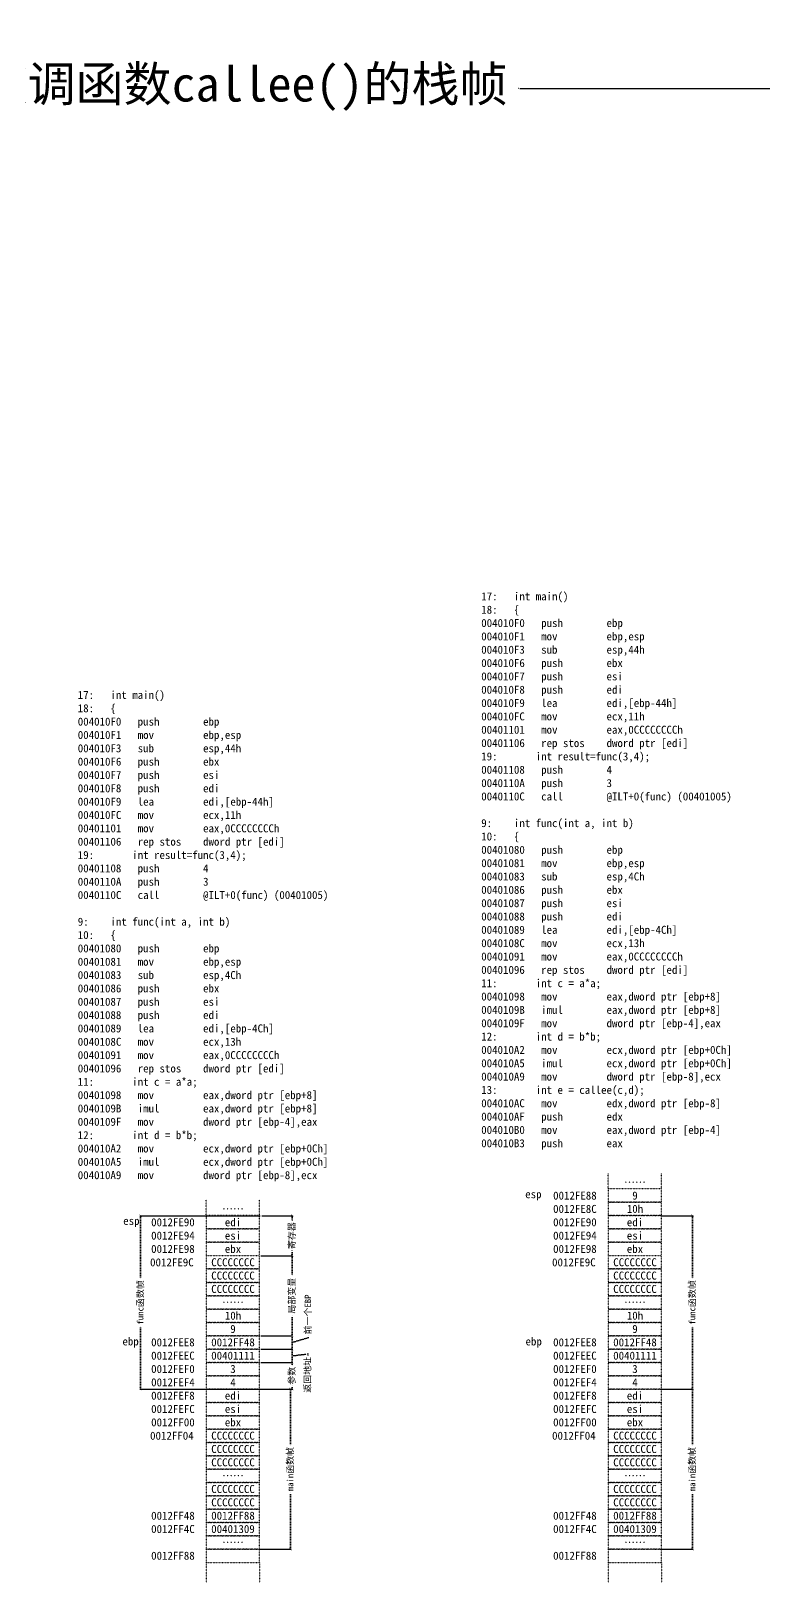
# Model space of a CAD drawing. Header units: millimetres. Extents: x 4752 to 29114, y 1106 to 4893.
# Drawn here: x 12631 to 14004, y 1390 to 4299 of the extents above; entities that cross this region are included whole.
import ezdxf

# ---------------------------------------------------------------- set-up
doc = ezdxf.new("R2010")
doc.units = ezdxf.units.MM
doc.linetypes.add('ACAD_ISO07W100', pattern=[3, 0, -3])
doc.linetypes.add('DOT', pattern=[0.25, 0, -0.25])
doc.styles.get("Standard").update_dxf_attribs({"font": ''})
doc.styles.add('w', font='', dxfattribs={"height": 15})
doc.styles.get('Standard').set_extended_font_data('SimSun')
doc.styles.get('w').set_extended_font_data('SimSun')
doc.dimstyles.new('w', dxfattribs={"dimscale": 3, "dimtxt": 4, "dimasz": 1.5, "dimexe": 1.25, "dimexo": 0.625, "dimtad": 0, "dimtxsty": 'Standard', "dimblk": 'ARCHTICK', "dimcen": 2.5, "dimclrd": 5, "dimclre": 5, "dimclrt": 5, "dimadec": 1, "dimazin": 0, "dimtfac": 1, "dimtmove": 0, "dimatfit": 3, "dimfxl": 1, "dimarcsym": 0})

# ---------------------------------------------------------------- blocks, each defined once
blk = doc.blocks.new('b')
at = {"linetype": 'DOT'}
blk.add_lwpolyline([(-100, 0), (0, 0), (0, 25), (-100, 25)], close=True, dxfattribs=at)
blk = doc.blocks.new('_ArchTick')
at = {"color": 0, "linetype": 'ByBlock', "const_width": 0.15}
blk.add_lwpolyline([(-0.5, -0.5), (0.5, 0.5)], dxfattribs=at)
blk = doc.blocks.new('*D20')
at = {"color": 5, "linetype": 'ACAD_ISO07W100', "lineweight": -2}
for p, q in [((13814, 2078.9), (13874.1, 2078.9)), ((13870.4, 2078.9), (13870.4, 1960.1)), ((13870.4, 1753.9), (13870.4, 1872.8)), ((13814, 1753.9), (13874.1, 1753.9))]:
    blk.add_line(p, q, dxfattribs=at)
at = {"layer": 'Defpoints', "color": 0, "linetype": 'DOT'}
for p in [(13812.1, 2078.9), (13812.1, 1753.9), (13870.4, 1753.9)]:
    blk.add_point(p, dxfattribs=at)
at = {"color": 5, "linetype": 'DOT', "lineweight": -2, "xscale": 4.5, "yscale": 4.5, "zscale": 4.5}
for p, rotation in [((13870.4, 2078.9), 90), ((13870.4, 1753.9), 270)]:
    blk.add_blockref('_ArchTick', p, dxfattribs=dict(at, rotation=rotation))
at = {"color": 5, "linetype": 'DOT', "insert": (13870.4, 1916.4), "char_height": 12, "attachment_point": 5, "rotation": 90}
blk.add_mtext('func函数帧', dxfattribs=at)
blk = doc.blocks.new('*D19')
at = {"color": 5, "linetype": 'ACAD_ISO07W100', "lineweight": -2}
for p, q in [((13812.1, 1753.9), (13874.1, 1753.9)), ((13870.4, 1753.9), (13870.4, 1648)), ((13870.4, 1453.9), (13870.4, 1559.9)), ((13812.1, 1453.9), (13874.1, 1453.9))]:
    blk.add_line(p, q, dxfattribs=at)
at = {"layer": 'Defpoints', "color": 0, "linetype": 'DOT'}
for p in [(13810.2, 1753.9), (13810.2, 1453.9), (13870.4, 1453.9)]:
    blk.add_point(p, dxfattribs=at)
at = {"color": 5, "linetype": 'DOT', "lineweight": -2, "xscale": 4.5, "yscale": 4.5, "zscale": 4.5}
for p, rotation in [((13870.4, 1753.9), 90), ((13870.4, 1453.9), 270)]:
    blk.add_blockref('_ArchTick', p, dxfattribs=dict(at, rotation=rotation))
at = {"color": 5, "linetype": 'DOT', "insert": (13870.4, 1603.9), "char_height": 12, "attachment_point": 5, "rotation": 90}
blk.add_mtext('main函数帧', dxfattribs=at)
blk = doc.blocks.new('*D77')
at = {"color": 5, "linetype": 'ACAD_ISO07W100', "lineweight": -2}
for p, q in [((13059.2, 2078.9), (12833, 2078.9)), ((12836.7, 2078.9), (12836.7, 1960.1)), ((12836.7, 1753.9), (12836.7, 1872.8)), ((13059.2, 1753.9), (12833, 1753.9))]:
    blk.add_line(p, q, dxfattribs=at)
at = {"layer": 'Defpoints', "color": 0, "linetype": 'DOT'}
for p in [(13061, 2078.9), (12836.7, 1753.9), (13061, 1753.9)]:
    blk.add_point(p, dxfattribs=at)
at = {"color": 5, "linetype": 'DOT', "lineweight": -2, "xscale": 4.5, "yscale": 4.5, "zscale": 4.5}
for p, rotation in [((12836.7, 2078.9), 90), ((12836.7, 1753.9), 270)]:
    blk.add_blockref('_ArchTick', p, dxfattribs=dict(at, rotation=rotation))
at = {"color": 5, "linetype": 'DOT', "insert": (12836.7, 1916.4), "char_height": 12, "attachment_point": 5, "rotation": 90}
blk.add_mtext('func函数帧', dxfattribs=at)
blk = doc.blocks.new('*D78')
at = {"color": 5, "linetype": 'ACAD_ISO07W100', "lineweight": -2}
for p, q in [((13062.9, 1803.9), (13124.2, 1803.9)), ((13120.4, 1803.9), (13120.4, 1797.1)), ((13061, 1753.9), (13124.2, 1753.9)), ((13120.4, 1753.9), (13120.4, 1760.8))]:
    blk.add_line(p, q, dxfattribs=at)
at = {"layer": 'Defpoints', "color": 0, "linetype": 'DOT'}
for p in [(13061, 1803.9), (13120.4, 1803.9), (13059.2, 1753.9)]:
    blk.add_point(p, dxfattribs=at)
at = {"color": 5, "linetype": 'DOT', "lineweight": -2, "xscale": 4.5, "yscale": 4.5, "zscale": 4.5}
for p, rotation in [((13120.4, 1803.9), 90), ((13120.4, 1753.9), 270)]:
    blk.add_blockref('_ArchTick', p, dxfattribs=dict(at, rotation=rotation))
at = {"color": 5, "linetype": 'DOT', "insert": (13120.4, 1778.9), "char_height": 12, "attachment_point": 5, "rotation": 90}
blk.add_mtext('参数', dxfattribs=at)
blk = doc.blocks.new('*D79')
at = {"color": 5, "linetype": 'ACAD_ISO07W100', "lineweight": -2}
for p, q in [((13062.9, 1828.9), (13124.2, 1828.9)), ((13062.9, 1803.9), (13124.2, 1803.9)), ((13120.4, 1803.9), (13120.4, 1828.9)), ((13120.4, 1816.4), (13149.9, 1819.6)), ((13149.9, 1819.6), (13149.9, 1815.8))]:
    blk.add_line(p, q, dxfattribs=at)
at = {"layer": 'Defpoints', "color": 0, "linetype": 'DOT'}
for p in [(13061, 1828.9), (13061, 1803.9), (13120.4, 1828.9)]:
    blk.add_point(p, dxfattribs=at)
at = {"color": 5, "linetype": 'DOT', "lineweight": -2, "xscale": 4.5, "yscale": 4.5, "zscale": 4.5}
for p, rotation in [((13120.4, 1828.9), 90), ((13120.4, 1803.9), 270)]:
    blk.add_blockref('_ArchTick', p, dxfattribs=dict(at, rotation=rotation))
at = {"color": 5, "linetype": 'DOT', "insert": (13149.9, 1780.6), "char_height": 12, "attachment_point": 5, "rotation": 90}
blk.add_mtext('返回地址', dxfattribs=at)
blk = doc.blocks.new('*D80')
at = {"color": 5, "linetype": 'ACAD_ISO07W100', "lineweight": -2}
for p, q in [((13062.9, 1853.9), (13124.2, 1853.9)), ((13120.4, 1828.9), (13120.4, 1853.9)), ((13120.4, 1841.4), (13150.7, 1850.5)), ((13150.7, 1850.5), (13150.7, 1854.3)), ((13062.9, 1828.9), (13124.2, 1828.9))]:
    blk.add_line(p, q, dxfattribs=at)
at = {"layer": 'Defpoints', "color": 0, "linetype": 'DOT'}
for p in [(13061, 1853.9), (13120.4, 1853.9), (13061, 1828.9)]:
    blk.add_point(p, dxfattribs=at)
at = {"color": 5, "linetype": 'DOT', "lineweight": -2, "xscale": 4.5, "yscale": 4.5, "zscale": 4.5}
for p, rotation in [((13120.4, 1853.9), 90), ((13120.4, 1828.9), 270)]:
    blk.add_blockref('_ArchTick', p, dxfattribs=dict(at, rotation=rotation))
at = {"color": 5, "linetype": 'DOT', "insert": (13150.7, 1893.7), "char_height": 12, "attachment_point": 5, "rotation": 90}
blk.add_mtext('前一个EBP', dxfattribs=at)
blk = doc.blocks.new('*D81')
at = {"color": 5, "linetype": 'ACAD_ISO07W100', "lineweight": -2}
for p, q in [((13062.9, 2003.9), (13124.2, 2003.9)), ((13120.4, 2003.9), (13120.4, 1964.2)), ((13120.4, 1853.9), (13120.4, 1893.7)), ((13062.9, 1853.9), (13124.2, 1853.9))]:
    blk.add_line(p, q, dxfattribs=at)
at = {"layer": 'Defpoints', "color": 0, "linetype": 'DOT'}
for p in [(13061, 2003.9), (13120.4, 2003.9), (13061, 1853.9)]:
    blk.add_point(p, dxfattribs=at)
at = {"color": 5, "linetype": 'DOT', "lineweight": -2, "xscale": 4.5, "yscale": 4.5, "zscale": 4.5}
for p, rotation in [((13120.4, 2003.9), 90), ((13120.4, 1853.9), 270)]:
    blk.add_blockref('_ArchTick', p, dxfattribs=dict(at, rotation=rotation))
at = {"color": 5, "linetype": 'DOT', "insert": (13120.4, 1928.9), "char_height": 12, "attachment_point": 5, "rotation": 90}
blk.add_mtext('局部变量', dxfattribs=at)
blk = doc.blocks.new('*D76')
at = {"color": 5, "linetype": 'ACAD_ISO07W100', "lineweight": -2}
for p, q in [((13064.8, 2078.9), (13124.2, 2078.9)), ((13120.4, 2078.9), (13120.4, 2068)), ((13120.4, 2003.9), (13120.4, 2014.9)), ((13062.9, 2003.9), (13124.2, 2003.9))]:
    blk.add_line(p, q, dxfattribs=at)
at = {"layer": 'Defpoints', "color": 0, "linetype": 'DOT'}
for p in [(13062.9, 2078.9), (13120.4, 2078.9), (13061, 2003.9)]:
    blk.add_point(p, dxfattribs=at)
at = {"color": 5, "linetype": 'DOT', "lineweight": -2, "xscale": 4.5, "yscale": 4.5, "zscale": 4.5}
for p, rotation in [((13120.4, 2078.9), 90), ((13120.4, 2003.9), 270)]:
    blk.add_blockref('_ArchTick', p, dxfattribs=dict(at, rotation=rotation))
at = {"color": 5, "linetype": 'DOT', "insert": (13120.4, 2041.4), "char_height": 12, "attachment_point": 5, "rotation": 90}
blk.add_mtext('寄存器', dxfattribs=at)
blk = doc.blocks.new('*D82')
at = {"color": 5, "linetype": 'ACAD_ISO07W100', "lineweight": -2}
for p, q in [((13059.2, 1753.9), (13121.2, 1753.9)), ((13117.4, 1753.9), (13117.4, 1648)), ((13117.4, 1453.9), (13117.4, 1559.9)), ((13059.2, 1453.9), (13121.2, 1453.9))]:
    blk.add_line(p, q, dxfattribs=at)
at = {"layer": 'Defpoints', "color": 0, "linetype": 'DOT'}
for p in [(13057.3, 1753.9), (13057.3, 1453.9), (13117.4, 1453.9)]:
    blk.add_point(p, dxfattribs=at)
at = {"color": 5, "linetype": 'DOT', "lineweight": -2, "xscale": 4.5, "yscale": 4.5, "zscale": 4.5}
for p, rotation in [((13117.4, 1753.9), 90), ((13117.4, 1453.9), 270)]:
    blk.add_blockref('_ArchTick', p, dxfattribs=dict(at, rotation=rotation))
at = {"color": 5, "linetype": 'DOT', "insert": (13117.4, 1603.9), "char_height": 12, "attachment_point": 5, "rotation": 90}
blk.add_mtext('main函数帧', dxfattribs=at)
blk = doc.blocks.new('*D87')
at = {"color": 5, "linetype": 'ACAD_ISO07W100', "lineweight": -2}
for p, q in [((17701.9, 4297.6), (17701.9, 4187.9)), ((8356.7, 2647.5), (8356.7, 4195.4)), ((8356.7, 4191.6), (12515.2, 4191.6)), ((17701.9, 4191.6), (13543.4, 4191.6))]:
    blk.add_line(p, q, dxfattribs=at)
at = {"layer": 'Defpoints', "color": 0, "linetype": 'DOT'}
for p in [(17701.9, 4299.5), (8356.7, 4191.6), (8356.7, 2645.6)]:
    blk.add_point(p, dxfattribs=at)
at = {"color": 5, "linetype": 'DOT', "lineweight": -2, "xscale": 4.5, "yscale": 4.5, "zscale": 4.5, "rotation": 180}
blk.add_blockref('_ArchTick', (8356.7, 4191.6), dxfattribs=at)
at = {"color": 5, "linetype": 'DOT', "lineweight": -2, "xscale": 4.5, "yscale": 4.5, "zscale": 4.5}
blk.add_blockref('_ArchTick', (17701.9, 4191.6), dxfattribs=at)
at = {"color": 5, "linetype": 'DOT', "insert": (13029.3, 4191.6), "char_height": 66, "attachment_point": 5}
blk.add_mtext('被调函数callee()的栈帧', dxfattribs=at)

msp = doc.modelspace()

# ---------------------------------------------------------------- linework, layer by layer
at = {"linetype": 'DOT'}
for p, q in [((13712.123, 2128.934), (13712.123, 2158.934)), ((13812.123, 2128.934), (13812.123, 2158.934)), ((12959.157, 2078.934), (12959.157, 2108.934)), ((13059.157, 2078.934), (13059.157, 2108.934)), ((12959.157, 2003.934), (12959.157, 1978.934)), ((12959.157, 2003.934), (13059.157, 2003.934)), ((12959.157, 1978.934), (13059.157, 1978.934)), ((13059.157, 1978.934), (13059.157, 2003.934)), ((13712.123, 2003.934), (13712.123, 1978.934)), ((13712.123, 2003.934), (13812.123, 2003.934)), ((13712.123, 1978.934), (13812.123, 1978.934)), ((13812.123, 1978.934), (13812.123, 2003.934)), ((13059.157, 1678.934), (12959.157, 1678.934)), ((12959.157, 1678.934), (12959.157, 1653.934)), ((13059.157, 1653.934), (13059.157, 1678.934)), ((13812.123, 1678.934), (13712.123, 1678.934)), ((13712.123, 1678.934), (13712.123, 1653.934)), ((13812.123, 1653.934), (13812.123, 1678.934)), ((12959.157, 1653.934), (13059.157, 1653.934)), ((13712.123, 1653.934), (13812.123, 1653.934)), ((12959.157, 1428.934), (12959.157, 1390.413)), ((13059.157, 1428.934), (13059.157, 1390.413)), ((13712.123, 1428.934), (13712.123, 1390.413)), ((13812.123, 1428.934), (13812.123, 1390.413))]:
    msp.add_line(p, q, dxfattribs=at)
for points in [[(13712.123, 2103.934), (13812.123, 2103.934), (13812.123, 2128.934), (13712.123, 2128.934)], [(13712.123, 2078.934), (13812.123, 2078.934), (13812.123, 2103.934), (13712.123, 2103.934)], [(12959.157, 2053.934), (13059.157, 2053.934), (13059.157, 2078.934), (12959.157, 2078.934)], [(13712.123, 2053.934), (13812.123, 2053.934), (13812.123, 2078.934), (13712.123, 2078.934)], [(12959.157, 2028.934), (13059.157, 2028.934), (13059.157, 2053.934), (12959.157, 2053.934)], [(13712.123, 2028.934), (13812.123, 2028.934), (13812.123, 2053.934), (13712.123, 2053.934)], [(12959.157, 2003.934), (13059.157, 2003.934), (13059.157, 2028.934), (12959.157, 2028.934)], [(13712.123, 2003.934), (13812.123, 2003.934), (13812.123, 2028.934), (13712.123, 2028.934)], [(12959.157, 1828.934), (13059.157, 1828.934), (13059.157, 1853.934), (12959.157, 1853.934)], [(13712.123, 1828.934), (13812.123, 1828.934), (13812.123, 1853.934), (13712.123, 1853.934)], [(12959.157, 1803.934), (13059.157, 1803.934), (13059.157, 1828.934), (12959.157, 1828.934)], [(12959.157, 1778.934), (13059.157, 1778.934), (13059.157, 1803.934), (12959.157, 1803.934)], [(13712.123, 1803.934), (13812.123, 1803.934), (13812.123, 1828.934), (13712.123, 1828.934)], [(13712.123, 1778.934), (13812.123, 1778.934), (13812.123, 1803.934), (13712.123, 1803.934)], [(12959.157, 1753.934), (13059.157, 1753.934), (13059.157, 1778.934), (12959.157, 1778.934)], [(13712.123, 1753.934), (13812.123, 1753.934), (13812.123, 1778.934), (13712.123, 1778.934)], [(12959.157, 1728.934), (13059.157, 1728.934), (13059.157, 1753.934), (12959.157, 1753.934)], [(13712.123, 1728.934), (13812.123, 1728.934), (13812.123, 1753.934), (13712.123, 1753.934)], [(12959.157, 1703.934), (13059.157, 1703.934), (13059.157, 1728.934), (12959.157, 1728.934)], [(13712.123, 1703.934), (13812.123, 1703.934), (13812.123, 1728.934), (13712.123, 1728.934)], [(12959.157, 1678.934), (13059.157, 1678.934), (13059.157, 1703.934), (12959.157, 1703.934)], [(13712.123, 1678.934), (13812.123, 1678.934), (13812.123, 1703.934), (13712.123, 1703.934)], [(12959.157, 1503.934), (13059.157, 1503.934), (13059.157, 1528.934), (12959.157, 1528.934)], [(13712.123, 1503.934), (13812.123, 1503.934), (13812.123, 1528.934), (13712.123, 1528.934)], [(12959.157, 1453.934), (13059.157, 1453.934), (13059.157, 1478.934), (12959.157, 1478.934)], [(13712.123, 1453.934), (13812.123, 1453.934), (13812.123, 1478.934), (13712.123, 1478.934)], [(12959.157, 1428.934), (13059.157, 1428.934), (13059.157, 1453.934), (12959.157, 1453.934)], [(13712.123, 1428.934), (13812.123, 1428.934), (13812.123, 1453.934), (13712.123, 1453.934)]]:
    msp.add_lwpolyline(points, close=True, dxfattribs=at)

# ---------------------------------------------------------------- block references
for p in [(13059.157, 1953.934), (13812.123, 1953.934), (13059.157, 1928.934), (13812.123, 1928.934), (13059.157, 1903.934), (13812.123, 1903.934), (13059.157, 1878.934), (13812.123, 1878.934), (13059.157, 1853.934), (13812.123, 1853.934), (13059.157, 1628.934), (13812.123, 1628.934), (13059.157, 1603.934), (13059.157, 1578.934), (13812.123, 1603.934), (13812.123, 1578.934), (13059.157, 1553.934), (13812.123, 1553.934), (13059.157, 1528.934), (13812.123, 1528.934), (13059.157, 1478.934), (13812.123, 1478.934)]:
    msp.add_blockref('b', p, dxfattribs=at)

# ---------------------------------------------------------------- texts
at = {"linetype": 'DOT', "style": 'w'}
for s, p in [('0012FE9C', (12854.373, 1983.934)), ('0012FE9C', (13607.339, 1983.934)), ('0012FF04', (12854.373, 1658.934)), ('0012FF04', (13607.339, 1658.934))]:
    msp.add_text(s, height=15, dxfattribs=at).set_placement(p)
at = {"linetype": 'DOT', "char_height": 15, "style": 'w'}
for s, insert, width, attachment_point in [('17:   int main()\\P18:   \\{\\P004010F0   push        ebp\\P004010F1   mov         ebp,esp\\P004010F3   sub         esp,44h\\P004010F6   push        ebx\\P004010F7   push        esi\\P004010F8   push        edi\\P004010F9   lea         edi,[ebp-44h]\\P004010FC   mov         ecx,11h\\P00401101   mov         eax,0CCCCCCCCh\\P00401106   rep stos    dword ptr [edi]\\P19:       int result=func(3,4);\\P00401108   push        4\\P0040110A   push        3\\P0040110C   call        @ILT+0(func) (00401005)\\P\\P9:    int func(int a, int b)\\P10:   \\{\\P00401080   push        ebp\\P00401081   mov         ebp,esp\\P00401083   sub         esp,4Ch\\P00401086   push        ebx\\P00401087   push        esi\\P00401088   push        edi\\P00401089   lea         edi,[ebp-4Ch]\\P0040108C   mov         ecx,13h\\P00401091   mov         eax,0CCCCCCCCh\\P00401096   rep stos    dword ptr [edi]\\P11:       int c = a*a;\\P00401098   mov         eax,dword ptr [ebp+8]\\P0040109B   imul        eax,dword ptr [ebp+8]\\P0040109F   mov         dword ptr [ebp-4],eax\\P12:       int d = b*b;\\P004010A2   mov         ecx,dword ptr [ebp+0Ch]\\P004010A5   imul        ecx,dword ptr [ebp+0Ch]\\P004010A9   mov         dword ptr [ebp-8],ecx\\P{\\C1;13:       int e = callee(c,d);\\P004010AC   mov         edx,dword ptr [ebp-8]\\P004010AF   push        edx\\P004010B0   mov         eax,dword ptr [ebp-4]\\P004010B3   push        eax}', (13474.647, 3247.342), 530.27265, 1), ('17:   int main()\\P18:   \\{\\P004010F0   push        ebp\\P004010F1   mov         ebp,esp\\P004010F3   sub         esp,44h\\P004010F6   push        ebx\\P004010F7   push        esi\\P004010F8   push        edi\\P004010F9   lea         edi,[ebp-44h]\\P004010FC   mov         ecx,11h\\P00401101   mov         eax,0CCCCCCCCh\\P00401106   rep stos    dword ptr [edi]\\P19:       int result=func(3,4);\\P00401108   push        4\\P0040110A   push        3\\P0040110C   call        @ILT+0(func) (00401005)\\P\\P9:    int func(int a, int b)\\P10:   \\{\\P00401080   push        ebp\\P00401081   mov         ebp,esp\\P00401083   sub         esp,4Ch\\P00401086   push        ebx\\P00401087   push        esi\\P00401088   push        edi\\P00401089   lea         edi,[ebp-4Ch]\\P0040108C   mov         ecx,13h\\P00401091   mov         eax,0CCCCCCCCh\\P00401096   rep stos    dword ptr [edi]\\P{\\C1;11:       int c = a*a;\\P00401098   mov         eax,dword ptr [ebp+8]\\P0040109B   imul        eax,dword ptr [ebp+8]\\P0040109F   mov         dword ptr [ebp-4],eax\\P12:       int d = b*b;\\P004010A2   mov         ecx,dword ptr [ebp+0Ch]\\P004010A5   imul        ecx,dword ptr [ebp+0Ch]\\P004010A9   mov         dword ptr [ebp-8],ecx}', (12718.913, 3062.535), 530.27265, 1), ('0012FE88', (13650.131, 2116.434), 101.04447, 5), ('{\\C5;……}', (13762.645, 2141.434), 101.04447, 5), ('{\\C5;9}', (13762.645, 2116.434), 101.04447, 5), ('{\\C5;esp}', (13572.309, 2117.031), 101.04447, 5), ('0012FE8C', (13650.131, 2091.434), 101.04447, 5), ('{\\C5;10h}', (13762.645, 2091.434), 101.04447, 5), ('{\\C5;esp}', (12819.342, 2067.031), 101.04447, 5), ('0012FE90', (12897.165, 2066.434), 101.04447, 5), ('{\\C5;……}', (13009.679, 2091.434), 101.04447, 5), ('{\\C5;edi}', (13009.679, 2066.434), 101.04447, 5), ('0012FE90', (13650.131, 2066.434), 101.04447, 5), ('{\\C5;edi}', (13762.645, 2066.434), 101.04447, 5), ('0012FE94', (12897.165, 2041.434), 101.04447, 5), ('{\\C5;esi}', (13009.679, 2041.434), 101.04447, 5), ('0012FE94', (13650.131, 2041.434), 101.04447, 5), ('{\\C5;esi}', (13762.645, 2041.434), 101.04447, 5), ('0012FE98', (12897.165, 2016.434), 101.04447, 5), ('{\\C5;ebx}', (13009.679, 2016.434), 101.04447, 5), ('0012FE98', (13650.131, 2016.434), 101.04447, 5), ('{\\C5;ebx}', (13762.645, 2016.434), 101.04447, 5), ('{\\C5;CCCCCCCC}', (13009.679, 1991.434), 101.04447, 5), ('{\\C5;CCCCCCCC}', (13762.645, 1991.434), 101.04447, 5), ('{\\C5;CCCCCCCC}', (13009.679, 1966.434), 101.04447, 5), ('{\\C5;CCCCCCCC}', (13009.679, 1941.434), 101.04447, 5), ('{\\C5;CCCCCCCC}', (13762.645, 1966.434), 101.04447, 5), ('{\\C5;CCCCCCCC}', (13762.645, 1941.434), 101.04447, 5), ('{\\C5;……}', (13009.679, 1916.434), 101.04447, 5), ('{\\C5;10h}', (13009.679, 1891.434), 101.04447, 5), ('{\\C5;……}', (13762.645, 1916.434), 101.04447, 5), ('{\\C5;10h}', (13762.645, 1891.434), 101.04447, 5), ('{\\C5;9}', (13009.679, 1866.434), 101.04447, 5), ('{\\C5;9}', (13762.645, 1866.434), 101.04447, 5), ('{\\C5;ebp}', (12817.894, 1841.06), 101.04447, 5), ('0012FEE8', (12897.165, 1841.434), 101.04447, 5), ('{\\C5;0012FF48}', (13009.679, 1841.434), 101.04447, 5), ('{\\C5;ebp}', (13572.937, 1841.06), 101.04447, 5), ('0012FEE8', (13650.131, 1841.434), 101.04447, 5), ('{\\C5;0012FF48}', (13762.645, 1841.434), 101.04447, 5), ('0012FEEC', (12897.165, 1816.434), 101.04447, 5), ('{\\C5;00401111}', (13009.679, 1816.434), 101.04447, 5), ('0012FEEC', (13650.131, 1816.434), 101.04447, 5), ('{\\C5;00401111}', (13762.645, 1816.434), 101.04447, 5), ('0012FEF0', (12897.165, 1791.434), 101.04447, 5), ('{\\C5;3}', (13009.679, 1791.434), 101.04447, 5), ('0012FEF0', (13650.131, 1791.434), 101.04447, 5), ('{\\C5;3}', (13762.645, 1791.434), 101.04447, 5), ('0012FEF4', (12897.165, 1766.434), 101.04447, 5), ('0012FEF8', (12897.165, 1741.434), 101.04447, 5), ('{\\C5;edi}', (13009.679, 1741.434), 101.04447, 5), ('{\\C5;4}', (13009.679, 1766.434), 101.04447, 5), ('0012FEF4', (13650.131, 1766.434), 101.04447, 5), ('0012FEF8', (13650.131, 1741.434), 101.04447, 5), ('{\\C5;edi}', (13762.645, 1741.434), 101.04447, 5), ('{\\C5;4}', (13762.645, 1766.434), 101.04447, 5), ('0012FEFC', (12897.165, 1716.434), 101.04447, 5), ('{\\C5;esi}', (13009.679, 1716.434), 101.04447, 5), ('0012FEFC', (13650.131, 1716.434), 101.04447, 5), ('{\\C5;esi}', (13762.645, 1716.434), 101.04447, 5), ('0012FF00', (12897.165, 1691.434), 101.04447, 5), ('{\\C5;ebx}', (13009.679, 1691.434), 101.04447, 5), ('0012FF00', (13650.131, 1691.434), 101.04447, 5), ('{\\C5;ebx}', (13762.645, 1691.434), 101.04447, 5), ('{\\C5;CCCCCCCC}', (13009.679, 1666.434), 101.04447, 5), ('{\\C5;CCCCCCCC}', (13762.645, 1666.434), 101.04447, 5), ('{\\C5;CCCCCCCC}', (13009.679, 1641.434), 101.04447, 5), ('{\\C5;CCCCCCCC}', (13762.645, 1641.434), 101.04447, 5), ('{\\C5;CCCCCCCC}', (13009.679, 1616.434), 101.04447, 5), ('{\\C5;CCCCCCCC}', (13762.645, 1616.434), 101.04447, 5), ('{\\C5;CCCCCCCC}', (13009.679, 1566.434), 101.04447, 5), ('{\\C5;……}', (13009.679, 1591.434), 101.04447, 5), ('{\\C5;CCCCCCCC}', (13762.645, 1566.434), 101.04447, 5), ('{\\C5;……}', (13762.645, 1591.434), 101.04447, 5), ('{\\C5;CCCCCCCC}', (13009.679, 1541.434), 101.04447, 5), ('{\\C5;CCCCCCCC}', (13762.645, 1541.434), 101.04447, 5), ('0012FF48', (12897.165, 1516.382), 101.04447, 5), ('{\\C5;0012FF88}', (13009.679, 1516.434), 101.04447, 5), ('0012FF48', (13650.131, 1516.382), 101.04447, 5), ('{\\C5;0012FF88}', (13762.645, 1516.434), 101.04447, 5), ('0012FF4C', (12897.165, 1491.434), 101.04447, 5), ('{\\C5;00401309}', (13009.679, 1491.434), 101.04447, 5), ('0012FF4C', (13650.131, 1491.434), 101.04447, 5), ('{\\C5;00401309}', (13762.645, 1491.434), 101.04447, 5), ('{\\C5;……}', (13009.679, 1466.434), 101.04447, 5), ('{\\C5;……}', (13762.645, 1466.434), 101.04447, 5), ('0012FF88', (12897.165, 1441.434), 101.04447, 5), ('0012FF88', (13650.131, 1441.434), 101.04447, 5)]:
    msp.add_mtext(s, dxfattribs=dict(at, insert=insert, width=width, attachment_point=attachment_point))

# ---------------------------------------------------------------- dimensions: what is measured, and where the dimension line sits
at = {"linetype": 'DOT'}
dim = msp.add_linear_dim(base=(8356.744, 4191.613), p1=(17701.891, 4299.469), p2=(8356.744, 2645.613), text='被调函数callee()的栈帧', dimstyle='w', override={"dimtxt": 22}, dxfattribs=at)
dim.commit()
dim.dimension.update_dxf_attribs({"geometry": '*D87', "text_midpoint": (13029.318, 4191.613)})
dim = msp.add_linear_dim(base=(12836.703, 1753.934), p1=(13061.032, 2078.934), p2=(13061.032, 1753.934), angle=90, text='func函数帧', dimstyle='w', dxfattribs=at)
dim.commit()
dim.dimension.update_dxf_attribs({"geometry": '*D77', "text_midpoint": (12836.703, 1916.434), "dimtype": 160})
for base, p1, p2, text, picture, middle in [((13120.412, 2078.934), (13061.032, 2003.934), (13062.907, 2078.934), '寄存器', '*D76', (13120.412, 2041.434)), ((13120.412, 2003.934), (13061.032, 1853.934), (13061.032, 2003.934), '局部变量', '*D81', (13120.412, 1928.934)), ((13120.412, 1853.934), (13061.032, 1828.934), (13061.032, 1853.934), '前一个EBP', '*D80', (13150.675, 1856.138))]:
    dim = msp.add_linear_dim(base=base, p1=p1, p2=p2, angle=90, text=text, dimstyle='w', override={"dimtmove": 1}, dxfattribs=at)
    dim.commit()
    dim.dimension.update_dxf_attribs({"geometry": picture, "text_midpoint": middle})
for base, p1, p2, text, picture, middle in [((13870.377, 1753.934), (13812.123, 2078.934), (13812.123, 1753.934), 'func函数帧', '*D20', (13870.377, 1916.434)), ((13120.412, 1803.934), (13059.157, 1753.934), (13061.032, 1803.934), '参数', '*D78', (13120.412, 1778.934)), ((13117.41, 1453.934), (13057.282, 1753.934), (13057.282, 1453.934), 'main函数帧', '*D82', (13117.41, 1603.934)), ((13870.377, 1453.934), (13810.248, 1753.934), (13810.248, 1453.934), 'main函数帧', '*D19', (13870.377, 1603.934))]:
    dim = msp.add_linear_dim(base=base, p1=p1, p2=p2, angle=90, text=text, dimstyle='w', dxfattribs=at)
    dim.commit()
    dim.dimension.update_dxf_attribs({"geometry": picture, "text_midpoint": middle})
dim = msp.add_linear_dim(base=(13120.412, 1828.934), p1=(13061.032, 1803.934), p2=(13061.032, 1828.934), angle=90, text='返回地址', dimstyle='w', override={"dimtmove": 1}, dxfattribs=at)
dim.commit()
dim.dimension.update_dxf_attribs({"geometry": '*D79', "text_midpoint": (13149.875, 1813.971), "dimtype": 160})

doc.saveas('drawing.dxf')
